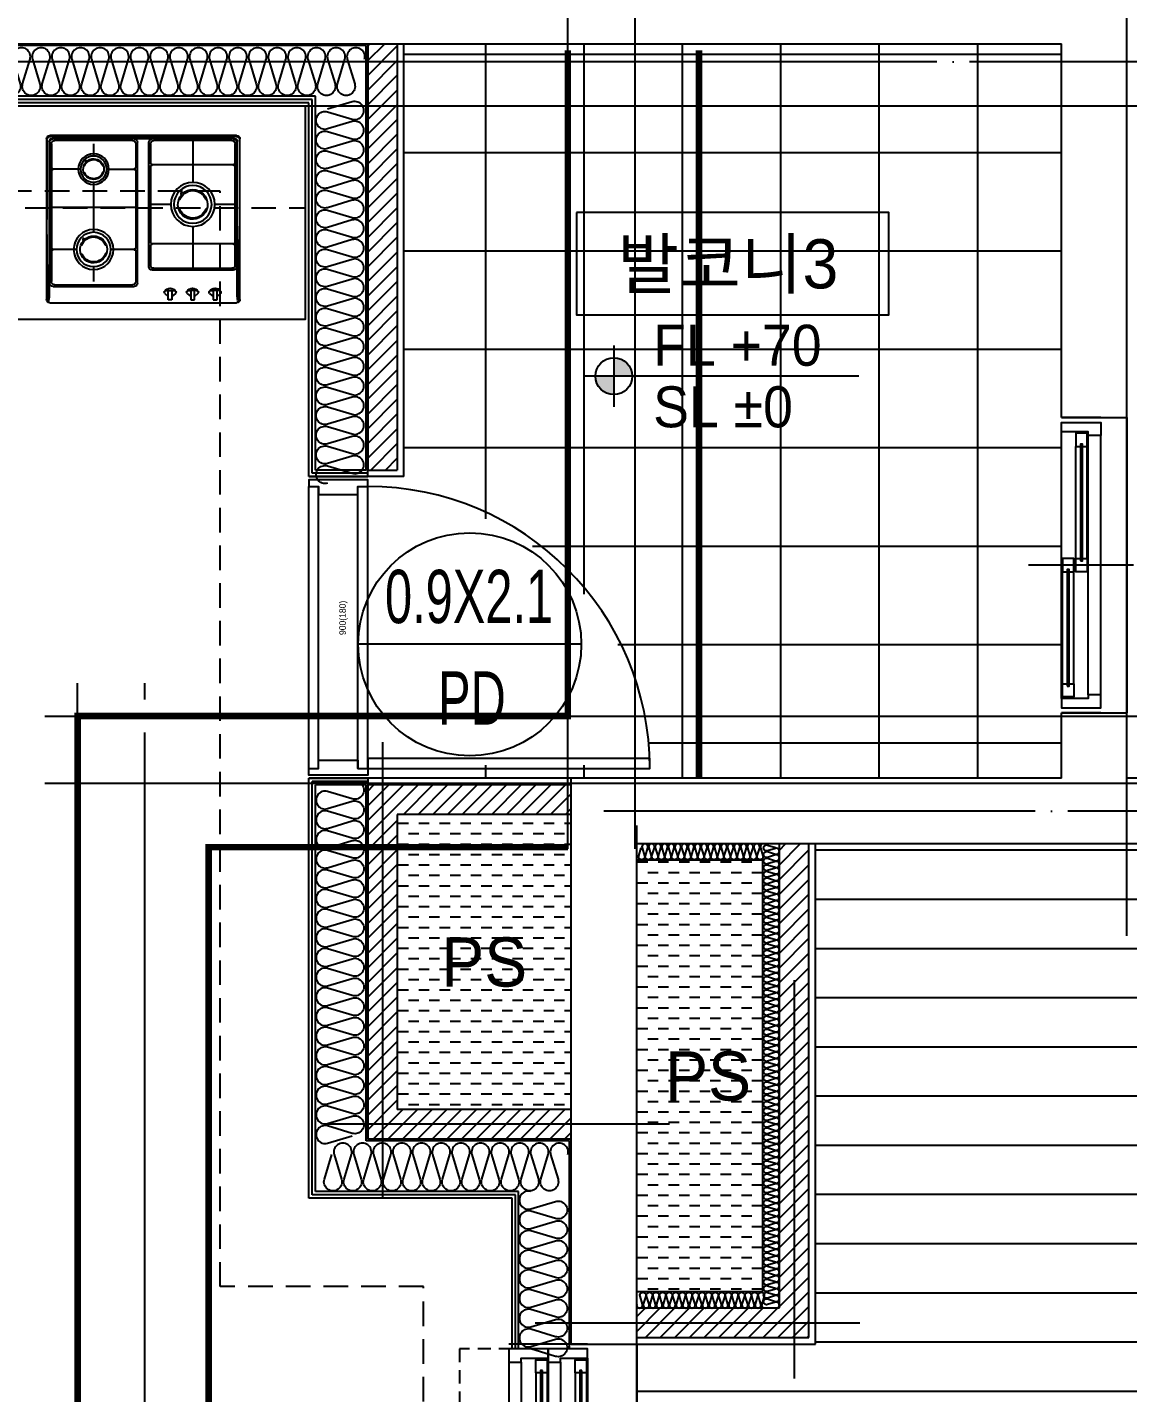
# Model space of a CAD drawing. Header units: millimetres. Extents: x -24416 to 92204, y -190080 to 23760.
# Drawn here: x 78493 to 81848, y -174071 to -169908 of the extents above; entities that cross this region are included whole.
import ezdxf
from ezdxf.enums import TextEntityAlignment as Align

# ---------------------------------------------------------------- set-up
doc = ezdxf.new("R2010")
doc.units = ezdxf.units.MM
doc.header["$LTSCALE"] = 50
for name, pattern in [('AUDIT_D_220706163347-0', [0]), ('CEN', [62, 60, -1, 0, -1]), ('H', [1.3, 0.8, -0.5]), ('HID', [2.3, 1.5, -0.8]), ('HIDDEN', [9.525, 6.35, -3.175])]:
    doc.linetypes.add(name, pattern=pattern)
for name, color, linetype in [('A-SOL252', 252, 'Continuous'), ('A-레벨', 7, 'AUDIT_D_220706163347-0'), ('A-창호부호', 4, 'Continuous'), ('A_HAT', 8, 'Continuous'), ('CEN_CON', 1, 'CEN'), ('CEN_WALL', 12, 'CEN'), ('CONC', 2, 'Continuous'), ('dan1', 7, 'HID'), ('DOOR', 4, 'Continuous'), ('ELE3_CON', 7, 'Continuous'), ('F-FUR-설치', 6, 'Continuous'), ('FIN', 6, 'Continuous'), ('FUR', 4, 'Continuous'), ('HAT', 5, 'Continuous'), ('INS', 8, 'Continuous'), ('INSUL', 8, 'Continuous'), ('ROM', 7, 'AUDIT_D_220706163347-0'), ('WAL', 3, 'Continuous'), ('WAL_DRY', 7, 'Continuous'), ('WIN', 4, 'Continuous'), ('바닥타일', 8, 'Continuous'), ('실명', 3, 'AUDIT_D_220706163347-0'), ('실명박스', 7, 'AUDIT_D_220706163347-0'), ('커튼박스', 6, 'Continuous'), ('확장', 8, 'HIDDEN')]:
    doc.layers.add(name, color=color, linetype=linetype)
for name, color, linetype, plot in [('AA-XXXX-MC', 153, 'AUDIT_D_220706163347-0', False), ('Defpoint', 135, 'Continuous', False), ('MC', 135, 'Continuous', False), ('X - 단위세대$0$0_임시', 134, 'Continuous', False)]:
    doc.layers.add(name, color=color, linetype=linetype, plot=plot)
doc.styles.add('HAUD01', font='Dotum.ttf')
doc.styles.add('HAUD02', font='Dotum.ttf', dxfattribs={"width": 0.8})

# ---------------------------------------------------------------- blocks, each defined once
blk = doc.blocks.new('A$Cf0aabbe5')
at = {"layer": 'Defpoint'}
for p, q in [((220, 900), (100, 900)), ((220, 0), (100, 0))]:
    blk.add_line(p, q, dxfattribs=at)
at = {"layer": 'WIN', "color": 8}
for p, q in [((100, 43), (100, 857)), ((182, 55), (182, 845)), ((220, 55), (220, 845)), ((144, 470), (144, 812)), ((179, 470), (179, 812)), ((103, 88), (103, 430)), ((138, 88), (138, 430))]:
    blk.add_line(p, q, dxfattribs=at)
at = {"layer": 'WIN'}
blk.add_line((320, 450), (0, 450), dxfattribs=at)
for points in [[(182, 845), (182, 857), (100, 857), (100, 885), (220, 885), (220, 845), (182, 845)], [(164.5, 812), (179, 812), (179, 852), (144, 852), (144, 812), (158.5, 812)], [(158.5, 463), (164.5, 463), (164.5, 819), (158.5, 819), (158.5, 463)], [(123.5, 430), (138, 430), (138, 470), (103, 470), (103, 430), (117.5, 430)], [(164.5, 470), (179, 470), (179, 430), (144, 430), (144, 470), (158.5, 470)], [(117.5, 81), (123.5, 81), (123.5, 437), (117.5, 437), (117.5, 81)], [(123.5, 88), (138, 88), (138, 48), (103, 48), (103, 88), (117.5, 88)], [(182, 55), (182, 43), (100, 43), (100, 15), (220, 15), (220, 55), (182, 55)]]:
    blk.add_lwpolyline(points, dxfattribs=at)
blk = doc.blocks.new('A$C7e5e6b13')
at = {"layer": 'DOOR'}
for p, q in [((0, 30), (0, 890)), ((30, 30), (30, 890)), ((150, 30), (150, 890)), ((180, 30), (180, 890))]:
    blk.add_line(p, q, dxfattribs=at)
for points in [[(150, 865), (150, 890), (180, 890), (180, 910), (0, 910), (0, 890), (30, 890), (30, 865)], [(150, 55), (150, 30), (180, 30), (180, 10), (0, 10), (0, 30), (30, 30), (30, 55)]]:
    blk.add_lwpolyline(points, close=True, dxfattribs=at)
blk.add_lwpolyline([(180, 30), (1040, 30), (1040, 60), (180, 60), (180, 30)], dxfattribs=at)
blk.add_arc((180, 30), 860, 0, 90, dxfattribs=at)
at = {"layer": 'X - 단위세대$0$0_임시'}
for p, q in [((0, 920), (180, 920)), ((0, 0), (180, 0))]:
    blk.add_line(p, q, dxfattribs=at)
at = {"layer": 'X - 단위세대$0$0_임시', "style": 'HAUD02'}
blk.add_text('900(180)', height=20, rotation=90, dxfattribs=at).set_placement((105.4, 489.3), align=Align.MIDDLE)
blk = doc.blocks.new('DongSinsul_1')
at = {"layer": 'INSUL'}
blk.add_lwpolyline([(0, 0.25, 1.34403), (0.35, 0.25), (0.2, 0.75, -1.34403), (0.55, 0.75), (0.4, 0.25)], format="xyb", dxfattribs=at)
blk = doc.blocks.new('WIN_이중창_1000')
at = {"layer": 'Defpoint'}
for p, q in [((-15, 240), (-15, 0)), ((985, 240), (985, 0))]:
    blk.add_line(p, q, dxfattribs=at)
at = {"layer": 'WIN'}
blk.add_line((485, -100), (485, 340), dxfattribs=at)
at = {"layer": 'WIN', "color": 8}
for p, q in [((942, 240), (28, 240)), ((897, 237), (505, 237)), ((465, 196), (73, 196)), ((897, 202), (505, 202)), ((930, 158), (40, 158)), ((465, 161), (73, 161)), ((930, 120), (40, 120)), ((897, 117), (505, 117)), ((465, 76), (73, 76)), ((897, 82), (505, 82)), ((930, 38), (40, 38)), ((930, 0), (40, 0)), ((465, 41), (73, 41))]:
    blk.add_line(p, q, dxfattribs=at)
at = {"layer": 'WIN'}
for points in [[(40, 158), (28, 158), (28, 240), (0, 240), (0, 120), (40, 120), (40, 158)], [(505, 216.5), (505, 202), (465, 202), (465, 237), (505, 237), (505, 222.5)], [(904, 222.5), (904, 216.5), (498, 216.5), (498, 222.5), (904, 222.5)], [(897, 216.5), (897, 202), (937, 202), (937, 237), (897, 237), (897, 222.5)], [(930, 158), (942, 158), (942, 240), (970, 240), (970, 120), (930, 120), (930, 158)], [(73, 175.5), (73, 161), (33, 161), (33, 196), (73, 196), (73, 181.5)], [(472, 181.5), (472, 175.5), (66, 175.5), (66, 181.5), (472, 181.5)], [(465, 175.5), (465, 161), (505, 161), (505, 196), (465, 196), (465, 181.5)], [(40, 38), (28, 38), (28, 120), (0, 120), (0, 0), (40, 0), (40, 38)], [(505, 96.5), (505, 82), (465, 82), (465, 117), (505, 117), (505, 102.5)], [(904, 102.5), (904, 96.5), (498, 96.5), (498, 102.5), (904, 102.5)], [(897, 96.5), (897, 82), (937, 82), (937, 117), (897, 117), (897, 102.5)], [(930, 38), (942, 38), (942, 120), (970, 120), (970, 0), (930, 0), (930, 38)], [(73, 55.5), (73, 41), (33, 41), (33, 76), (73, 76), (73, 61.5)], [(472, 61.5), (472, 55.5), (66, 55.5), (66, 61.5), (472, 61.5)], [(465, 55.5), (465, 41), (505, 41), (505, 76), (465, 76), (465, 61.5)]]:
    blk.add_lwpolyline(points, dxfattribs=at)
blk = doc.blocks.new('쿡탑')
at = {"layer": 'FUR'}
for p, q in [((460711, 189095.4), (460711, 189585.4)), ((460712, 189582.4), (460712, 189318.9)), ((460719, 189103.9), (460719, 189577.4)), ((460721, 189595.4), (461291, 189595.4)), ((460721, 189195.4), (460721, 189575.4)), ((460722, 189592.4), (461290, 189592.4)), ((460726, 189267.1), (460726, 189570.4)), ((460729, 189587.4), (461283, 189587.4)), ((460731, 189585.4), (461281, 189585.4)), ((460736, 189580.4), (460973.5, 189580.4)), ((460854.8, 189580.4), (460854.8, 189452.6)), ((460983.5, 189570.4), (460983.5, 189508.6)), ((460988.5, 189195.4), (460988.5, 189575.4)), ((461023.5, 189145.4), (461023.5, 189575.4)), ((461028.5, 189570.4), (461028.5, 189495.4)), ((461038.5, 189580.4), (461276, 189580.4)), ((461157.3, 189570.4), (461157.3, 189532.9)), ((461286, 189570.4), (461286, 189150.4)), ((461291, 189575.4), (461291, 189145.4)), ((461293, 189577.4), (461293, 189103.9)), ((461300, 189582.4), (461300, 189338.9)), ((461301, 189585.4), (461301, 189095.4)), ((460728, 189508.6), (460726, 189508.6)), ((460728, 189503.6), (460726, 189503.6)), ((460730.3, 189506.1), (460979.2, 189506.1)), ((460981.6, 189508.6), (460983.5, 189508.6)), ((460981.6, 189503.6), (460983.5, 189503.6)), ((460983.5, 189503.6), (460983.5, 189267.1)), ((461030.5, 189495.4), (461028.5, 189495.4)), ((461028.5, 189490.4), (461028.5, 189250.4)), ((461030.5, 189490.4), (461028.5, 189490.4)), ((461117.2, 189492.9), (461032.9, 189492.9)), ((461197.3, 189492.9), (461281.7, 189492.9)), ((461284.1, 189495.4), (461286, 189495.4)), ((461284.1, 189490.4), (461286, 189490.4)), ((461157.3, 189452.8), (461157.3, 189300.1)), ((460726, 189385.4), (460787.6, 189385.4)), ((460922, 189385.4), (460983.5, 189385.4)), ((461286, 189376.5), (461028.5, 189376.5)), ((460714, 189156.9), (460712, 189318.9)), ((460854.8, 189318.1), (460854.8, 189190.4)), ((461298, 189156.9), (461300, 189338.9)), ((460728, 189267.1), (460726, 189267.1)), ((460981.6, 189267.1), (460983.5, 189267.1)), ((460726, 189200.4), (460726, 189262.1)), ((460728, 189262.1), (460726, 189262.1)), ((460730.3, 189264.6), (460979.2, 189264.6)), ((460981.6, 189262.1), (460983.5, 189262.1)), ((460983.5, 189262.1), (460983.5, 189200.4)), ((461030.5, 189250.4), (461028.5, 189250.4)), ((461028.5, 189245.4), (461028.5, 189150.4)), ((461030.5, 189245.4), (461028.5, 189245.4)), ((461032.8, 189247.9), (461105, 189247.9)), ((461209.6, 189247.9), (461281.7, 189247.9)), ((461284.1, 189250.4), (461286, 189250.4)), ((461284.1, 189245.4), (461286, 189245.4)), ((460978.5, 189185.4), (460731, 189185.4)), ((460973.5, 189190.4), (460736, 189190.4)), ((461157.3, 189195.6), (461157.3, 189150.4)), ((460714, 189156.9), (460714, 189095.4)), ((461276, 189140.4), (461038.5, 189140.4)), ((461298, 189156.9), (461298, 189095.4)), ((460770.5, 189113.9), (460780.7, 189104.7)), ((460770.5, 189113.9), (460780.7, 189104.7)), ((460780.9, 189123.2), (460792.2, 189123.2)), ((460780.9, 189094.2), (460780.9, 189123.2)), ((460780.9, 189123.2), (460792.2, 189123.2)), ((460780.9, 189094.2), (460780.9, 189123.2)), ((460792.2, 189123.2), (460792.2, 189094.2)), ((460792.2, 189123.2), (460792.2, 189094.2)), ((460803.4, 189113.7), (460792.2, 189104.5)), ((460803.4, 189113.7), (460792.2, 189104.5)), ((460839.4, 189113.9), (460849.6, 189104.7)), ((460839.4, 189113.9), (460849.6, 189104.7)), ((460839.4, 189113.9), (460849.6, 189104.7)), ((460839.4, 189113.9), (460849.6, 189104.7)), ((460839.4, 189113.9), (460849.6, 189104.7)), ((460839.4, 189113.9), (460849.6, 189104.7)), ((460839.4, 189113.9), (460849.6, 189104.7)), ((460839.4, 189113.9), (460849.6, 189104.7)), ((460849.9, 189123.1), (460861.2, 189123.1)), ((460849.9, 189094.2), (460849.9, 189123.1)), ((460849.9, 189123.1), (460861.2, 189123.1)), ((460849.9, 189094.2), (460849.9, 189123.1)), ((460849.9, 189123.1), (460861.2, 189123.1)), ((460849.9, 189094.2), (460849.9, 189123.1)), ((460849.9, 189123.1), (460861.2, 189123.1)), ((460849.9, 189094.2), (460849.9, 189123.1)), ((460849.9, 189123.1), (460861.2, 189123.1)), ((460849.9, 189094.2), (460849.9, 189123.1)), ((460849.9, 189123.1), (460861.2, 189123.1)), ((460849.9, 189094.2), (460849.9, 189123.1)), ((460849.9, 189123.1), (460861.2, 189123.1)), ((460849.9, 189094.2), (460849.9, 189123.1)), ((460849.9, 189123.1), (460861.2, 189123.1)), ((460849.9, 189094.2), (460849.9, 189123.1)), ((460872.3, 189113.7), (460861.1, 189104.5)), ((460872.3, 189113.7), (460861.1, 189104.5)), ((460872.3, 189113.7), (460861.1, 189104.5)), ((460872.3, 189113.7), (460861.1, 189104.5)), ((460872.3, 189113.7), (460861.1, 189104.5)), ((460872.3, 189113.7), (460861.1, 189104.5)), ((460872.3, 189113.7), (460861.1, 189104.5)), ((460872.3, 189113.7), (460861.1, 189104.5)), ((460861.2, 189123.1), (460861.2, 189094.2)), ((460861.2, 189123.1), (460861.2, 189094.2)), ((460861.2, 189123.1), (460861.2, 189094.2)), ((460861.2, 189123.1), (460861.2, 189094.2)), ((460861.2, 189123.1), (460861.2, 189094.2)), ((460861.2, 189123.1), (460861.2, 189094.2)), ((460861.2, 189123.1), (460861.2, 189094.2)), ((460861.2, 189123.1), (460861.2, 189094.2)), ((460907.3, 189113.7), (460918.4, 189104.5)), ((460907.3, 189113.7), (460918.4, 189104.5)), ((460907.3, 189113.7), (460918.4, 189104.5)), ((460907.3, 189113.7), (460918.4, 189104.5)), ((460907.3, 189113.7), (460918.4, 189104.5)), ((460907.3, 189113.7), (460918.4, 189104.5)), ((460907.3, 189113.7), (460918.4, 189104.5)), ((460907.3, 189113.7), (460918.4, 189104.5)), ((460929.7, 189123.1), (460918.4, 189123.1)), ((460918.4, 189123.1), (460918.4, 189094.2)), ((460929.7, 189123.1), (460918.4, 189123.1)), ((460918.4, 189123.1), (460918.4, 189094.2)), ((460929.7, 189123.1), (460918.4, 189123.1)), ((460918.4, 189123.1), (460918.4, 189094.2)), ((460929.7, 189123.1), (460918.4, 189123.1)), ((460918.4, 189123.1), (460918.4, 189094.2)), ((460929.7, 189123.1), (460918.4, 189123.1)), ((460918.4, 189123.1), (460918.4, 189094.2)), ((460929.7, 189123.1), (460918.4, 189123.1)), ((460918.4, 189123.1), (460918.4, 189094.2)), ((460929.7, 189123.1), (460918.4, 189123.1)), ((460918.4, 189123.1), (460918.4, 189094.2)), ((460929.7, 189123.1), (460918.4, 189123.1)), ((460918.4, 189123.1), (460918.4, 189094.2)), ((460929.7, 189094.2), (460929.7, 189123.1)), ((460929.7, 189094.2), (460929.7, 189123.1)), ((460929.7, 189094.2), (460929.7, 189123.1)), ((460929.7, 189094.2), (460929.7, 189123.1)), ((460929.7, 189094.2), (460929.7, 189123.1)), ((460929.7, 189094.2), (460929.7, 189123.1)), ((460929.7, 189094.2), (460929.7, 189123.1)), ((460929.7, 189094.2), (460929.7, 189123.1)), ((460940.2, 189113.9), (460930, 189104.7)), ((460940.2, 189113.9), (460930, 189104.7)), ((460940.2, 189113.9), (460930, 189104.7)), ((460940.2, 189113.9), (460930, 189104.7)), ((460940.2, 189113.9), (460930, 189104.7)), ((460940.2, 189113.9), (460930, 189104.7)), ((460940.2, 189113.9), (460930, 189104.7)), ((460940.2, 189113.9), (460930, 189104.7)), ((461281, 189135.4), (461033.5, 189135.4)), ((461291, 189085.4), (460721, 189085.4)), ((460792.2, 189094.2), (460780.9, 189094.2)), ((460792.2, 189094.2), (460780.9, 189094.2)), ((460861.2, 189094.2), (460849.9, 189094.2)), ((460861.2, 189094.2), (460849.9, 189094.2)), ((460861.2, 189094.2), (460849.9, 189094.2)), ((460861.2, 189094.2), (460849.9, 189094.2)), ((460861.2, 189094.2), (460849.9, 189094.2)), ((460861.2, 189094.2), (460849.9, 189094.2)), ((460861.2, 189094.2), (460849.9, 189094.2)), ((460861.2, 189094.2), (460849.9, 189094.2)), ((460918.4, 189094.2), (460929.7, 189094.2)), ((460918.4, 189094.2), (460929.7, 189094.2)), ((460918.4, 189094.2), (460929.7, 189094.2)), ((460918.4, 189094.2), (460929.7, 189094.2)), ((460918.4, 189094.2), (460929.7, 189094.2)), ((460918.4, 189094.2), (460929.7, 189094.2)), ((460918.4, 189094.2), (460929.7, 189094.2)), ((460918.4, 189094.2), (460929.7, 189094.2))]:
    blk.add_line(p, q, dxfattribs=at)
for centre, radius in [((461157.3, 189492.9), 46.7), ((461157.3, 189492.9), 40), ((460854.8, 189385.4), 67.2), ((460854.8, 189385.4), 57.7), ((461157.3, 189247.9), 60.9), ((461157.3, 189247.9), 52.3)]:
    blk.add_circle(centre, radius, dxfattribs=at)
for centre, radius, start, end in [((460721, 189585.4), 10, 90, 180), ((460722, 189582.4), 10, 90, 180), ((460729, 189577.4), 10, 90, 180), ((460731, 189575.4), 10, 90, 180), ((460736, 189570.4), 10, 90, 180), ((460973.5, 189570.4), 10, 0, 90), ((460978.5, 189575.4), 10, 0, 90), ((461033.5, 189575.4), 10, 90, 180), ((461038.5, 189570.4), 10, 90, 180), ((461276, 189570.4), 10, 0, 90), ((461281, 189575.4), 10, 0, 90), ((461283, 189577.4), 10, 0, 90), ((461290, 189582.4), 10, 0, 90), ((461291, 189585.4), 10, 0, 90), ((461157.3, 189492.9), 31.4, 46.3378, 40.7194), ((461157.3, 189492.9), 29.2, 21.5687, 157.2181), ((460727.8, 189506.1), 2.51, 274.2415, 85.7585), ((460981.7, 189506.1), 2.51, 94.2415, 265.7585), ((461030.3, 189492.9), 2.51, 274.2415, 85.7585), ((461156.1, 189435.2), 55.6, 120.4999, 120.9395), ((461157.9, 189550.4), 55.6, 237.2301, 237.6615), ((461128.7, 189481.7), 1.53, 21.2578, 120.4999), ((461129, 189504.7), 1.53, 237.6615, 337.2181), ((461157.3, 189492.9), 29.2, 201.2578, 336.4054), ((461185.4, 189480.6), 1.53, 57.1633, 156.4054), ((461185.8, 189504.1), 1.53, 201.5687, 301.1252), ((461156.1, 189435.2), 55.6, 56.7238, 57.1633), ((461157.9, 189550.4), 55.6, 301.1252, 301.5566), ((461284.2, 189492.9), 2.51, 94.2415, 265.7585), ((460854.8, 189385.4), 45.2, 46.3378, 40.7194), ((460855.7, 189468.2), 80, 237.2301, 237.6615), ((460814, 189402.5), 2.21, 237.6615, 337.2181), ((460854.8, 189385.4), 42, 21.5687, 157.2181), ((460895.9, 189401.6), 2.21, 201.5687, 301.1252), ((460855.7, 189468.2), 80, 301.1252, 301.5566), ((460853.1, 189302.3), 80, 120.4999, 120.9395), ((460813.6, 189369.3), 2.21, 21.2578, 120.4999), ((460854.8, 189385.4), 42, 201.2578, 336.4054), ((460895.3, 189367.7), 2.21, 57.1633, 156.4054), ((460853.1, 189302.3), 80, 56.7238, 57.1633), ((460727.8, 189264.6), 2.51, 274.2415, 85.7585), ((460981.7, 189264.6), 2.51, 94.2415, 265.7585), ((461157.3, 189247.9), 41, 46.3378, 40.7194), ((461157.3, 189247.9), 38.1, 21.5687, 157.2181), ((461030.3, 189247.9), 2.51, 274.2415, 85.7585), ((461155.7, 189172.5), 72.6, 120.4999, 120.9395), ((461158.1, 189323), 72.6, 237.2301, 237.6615), ((461119.9, 189233.3), 2, 21.2578, 120.4999), ((461120.3, 189263.4), 2, 237.6615, 337.2181), ((461157.3, 189247.9), 38.1, 201.2578, 336.4054), ((461194, 189231.8), 2, 57.1633, 156.4054), ((461194.5, 189262.6), 2, 201.5687, 301.1252), ((461155.7, 189172.5), 72.6, 56.7238, 57.1633), ((461158.1, 189323), 72.6, 301.1252, 301.5566), ((461284.2, 189247.9), 2.51, 94.2415, 265.7585), ((460731, 189195.4), 10, 180, 270), ((460736, 189200.4), 10, 180, 270), ((460973.5, 189200.4), 10, 270, 0), ((460978.5, 189195.4), 10, 270, 0), ((461033.5, 189145.4), 10, 180, 270), ((461038.5, 189150.4), 10, 180, 270), ((461276, 189150.4), 10, 270, 0), ((461281, 189145.4), 10, 270, 0), ((460658.6, 189105.8), 60.4, 341.5721, 1.816), ((460773.8, 189117.6), 5, 148.5357, 228.0471), ((460773.8, 189117.6), 5, 148.5357, 228.0471), ((460776.4, 189115.1), 8.47, 57.3013, 148.1768), ((460776.4, 189115.1), 8.47, 57.3013, 148.1768), ((460787, 189109.6), 20.4, 31.2565, 148.5357), ((460787, 189109.6), 20.4, 31.2565, 148.5357), ((460796.9, 189113.5), 9.86, 34.7229, 117.6077), ((460796.9, 189113.5), 9.86, 34.7229, 117.6077), ((460800.2, 189117.6), 5, 309.4595, 31.2565), ((460800.2, 189117.6), 5, 309.4595, 31.2565), ((460842.8, 189117.6), 5, 148.5357, 228.0471), ((460842.8, 189117.6), 5, 148.5357, 228.0471), ((460842.8, 189117.6), 5, 148.5357, 228.0471), ((460842.8, 189117.6), 5, 148.5357, 228.0471), ((460842.8, 189117.6), 5, 148.5357, 228.0471), ((460842.8, 189117.6), 5, 148.5357, 228.0471), ((460842.8, 189117.6), 5, 148.5357, 228.0471), ((460842.8, 189117.6), 5, 148.5357, 228.0471), ((460845.3, 189115), 8.47, 57.3013, 148.1768), ((460845.3, 189115), 8.47, 57.3013, 148.1768), ((460845.3, 189115), 8.47, 57.3013, 148.1768), ((460845.3, 189115), 8.47, 57.3013, 148.1768), ((460845.3, 189115), 8.47, 57.3013, 148.1768), ((460845.3, 189115), 8.47, 57.3013, 148.1768), ((460845.3, 189115), 8.47, 57.3013, 148.1768), ((460845.3, 189115), 8.47, 57.3013, 148.1768), ((460855.9, 189109.5), 20.4, 31.2565, 148.5357), ((460855.9, 189109.5), 20.4, 31.2565, 148.5357), ((460855.9, 189109.5), 20.4, 31.2565, 148.5357), ((460855.9, 189109.5), 20.4, 31.2565, 148.5357), ((460855.9, 189109.5), 20.4, 31.2565, 148.5357), ((460855.9, 189109.5), 20.4, 31.2565, 148.5357), ((460855.9, 189109.5), 20.4, 31.2565, 148.5357), ((460855.9, 189109.5), 20.4, 31.2565, 148.5357), ((460865.8, 189113.4), 9.86, 34.7229, 117.6077), ((460865.8, 189113.4), 9.86, 34.7229, 117.6077), ((460865.8, 189113.4), 9.86, 34.7229, 117.6077), ((460865.8, 189113.4), 9.86, 34.7229, 117.6077), ((460865.8, 189113.4), 9.86, 34.7229, 117.6077), ((460865.8, 189113.4), 9.86, 34.7229, 117.6077), ((460865.8, 189113.4), 9.86, 34.7229, 117.6077), ((460865.8, 189113.4), 9.86, 34.7229, 117.6077), ((460869.1, 189117.5), 5, 309.4595, 31.2565), ((460869.1, 189117.5), 5, 309.4595, 31.2565), ((460869.1, 189117.5), 5, 309.4595, 31.2565), ((460869.1, 189117.5), 5, 309.4595, 31.2565), ((460869.1, 189117.5), 5, 309.4595, 31.2565), ((460869.1, 189117.5), 5, 309.4595, 31.2565), ((460869.1, 189117.5), 5, 309.4595, 31.2565), ((460869.1, 189117.5), 5, 309.4595, 31.2565), ((460910.5, 189117.5), 5, 148.7435, 230.5405), ((460910.5, 189117.5), 5, 148.7435, 230.5405), ((460910.5, 189117.5), 5, 148.7435, 230.5405), ((460910.5, 189117.5), 5, 148.7435, 230.5405), ((460910.5, 189117.5), 5, 148.7435, 230.5405), ((460910.5, 189117.5), 5, 148.7435, 230.5405), ((460910.5, 189117.5), 5, 148.7435, 230.5405), ((460910.5, 189117.5), 5, 148.7435, 230.5405), ((460913.8, 189113.4), 9.86, 62.3923, 145.2771), ((460913.8, 189113.4), 9.86, 62.3923, 145.2771), ((460913.8, 189113.4), 9.86, 62.3923, 145.2771), ((460913.8, 189113.4), 9.86, 62.3923, 145.2771), ((460913.8, 189113.4), 9.86, 62.3923, 145.2771), ((460913.8, 189113.4), 9.86, 62.3923, 145.2771), ((460913.8, 189113.4), 9.86, 62.3923, 145.2771), ((460913.8, 189113.4), 9.86, 62.3923, 145.2771), ((460923.6, 189109.5), 20.4, 31.4643, 148.7435), ((460923.6, 189109.5), 20.4, 31.4643, 148.7435), ((460923.6, 189109.5), 20.4, 31.4643, 148.7435), ((460923.6, 189109.5), 20.4, 31.4643, 148.7435), ((460923.6, 189109.5), 20.4, 31.4643, 148.7435), ((460923.6, 189109.5), 20.4, 31.4643, 148.7435), ((460923.6, 189109.5), 20.4, 31.4643, 148.7435), ((460923.6, 189109.5), 20.4, 31.4643, 148.7435), ((460934.2, 189115), 8.47, 31.8232, 122.6987), ((460934.2, 189115), 8.47, 31.8232, 122.6987), ((460934.2, 189115), 8.47, 31.8232, 122.6987), ((460934.2, 189115), 8.47, 31.8232, 122.6987), ((460934.2, 189115), 8.47, 31.8232, 122.6987), ((460934.2, 189115), 8.47, 31.8232, 122.6987), ((460934.2, 189115), 8.47, 31.8232, 122.6987), ((460934.2, 189115), 8.47, 31.8232, 122.6987), ((460936.8, 189117.6), 5, 311.9529, 31.4643), ((460936.8, 189117.6), 5, 311.9529, 31.4643), ((460936.8, 189117.6), 5, 311.9529, 31.4643), ((460936.8, 189117.6), 5, 311.9529, 31.4643), ((460936.8, 189117.6), 5, 311.9529, 31.4643), ((460936.8, 189117.6), 5, 311.9529, 31.4643), ((460936.8, 189117.6), 5, 311.9529, 31.4643), ((460936.8, 189117.6), 5, 311.9529, 31.4643), ((461353.4, 189105.8), 60.4, 178.184, 198.4279), ((460721, 189095.4), 10, 180, 270), ((460708.5, 189096.9), 5.72, 302.473, 344.4523), ((461291, 189095.4), 10, 270, 0), ((461303.5, 189096.9), 5.72, 195.5477, 237.527)]:
    blk.add_arc(centre, radius, start, end, dxfattribs=at)
at = {"layer": 'FUR', "extrusion": (0, 0, -1)}
for centre, major_axis in [((461180.8, 189516), (0, -2.7)), ((460888.6, 189418.7), (0, -3.88)), ((461187.9, 189278.1), (0, -3.52))]:
    blk.add_ellipse(centre, major_axis=major_axis, ratio=0.678938, start_param=1.412183, end_param=6.112097, dxfattribs=at)
blk = doc.blocks.new('U-131B(확장)', base_point=(284085.3, -109269.8))
at = {"layer": 'A-SOL252'}
h = blk.add_hatch(dxfattribs=at)
h.set_pattern_fill('DASH', color=256, scale=10, style=0)
h.set_pattern_definition([(2e-15, (301967.958, -112168.698), (31.75, 31.75), [31.75, -31.75])])
h.paths.add_polyline_path([(309705.3, -100619.8), (309175.3, -100619.8), (309175.3, -101519.8), (309705.3, -101519.8)])
h = blk.add_hatch(dxfattribs=at)
h.set_pattern_fill('DASH', color=256, scale=10, style=0)
h.set_pattern_definition([(2e-15, (302697.958, -112413.698), (31.75, 31.75), [31.75, -31.75])])
h.paths.add_polyline_path([(310290.3, -102074.8), (310290.3, -100759.8), (309905.3, -100759.8), (309905.3, -102074.8)])
at = {"layer": 'A_HAT'}
h = blk.add_hatch(dxfattribs=at)
h.set_pattern_fill('ANSI31', color=256, scale=10, style=0)
h.set_pattern_definition([(45, (-425, 0), (-22.4506403, 22.4506403), [])])
h.paths.add_polyline_path([(309175.3, -98269.8), (309085.3, -98269.8), (309085.3, -99569.8), (309175.3, -99569.8)])
h = blk.add_hatch(dxfattribs=at)
h.set_pattern_fill('ANSI31', color=256, scale=10, style=0)
h.set_pattern_definition([(45, (-1655, 90), (-22.4506403, 22.4506403), [])])
h.paths.add_polyline_path([(309175.3, -100619.8), (309705.3, -100619.8), (309705.3, -100529.8), (309085.3, -100529.8), (309085.3, -101524.6), (309085.3, -101609.8), (309705.3, -101609.8), (309705.3, -101519.8), (309175.3, -101519.8)])
h = blk.add_hatch(dxfattribs=at)
h.set_pattern_fill('ANSI31', color=256, scale=10, style=0)
h.set_pattern_definition([(45, (-400, 0), (-22.4506403, 22.4506403), [])])
h.paths.add_polyline_path([(310430.3, -100709.8), (310340.3, -100709.8), (310340.3, -102124.8), (309905.3, -102124.8), (309905.3, -102214.8), (310430.3, -102214.8)])
at = {"layer": 'HAT', "ltscale": 100}
h = blk.add_hatch(dxfattribs=at)
h.set_pattern_fill('_USER', color=8, scale=150, pattern_type=0)
h.set_pattern_definition([(2e-15, (407994.67, -118716.49), (0, 150), [])])
h.paths.add_polyline_path([(313720.3, -100709.8), (310450.3, -100709.8), (310450.3, -102234.8), (310305.3, -102234.8), (309905.3, -102234.8), (309905.3, -103779.8), (309905.3, -109069.8), (313720.3, -109069.8)])
at = {"layer": '바닥타일'}
h = blk.add_hatch(dxfattribs=at)
h.set_pattern_fill('_USER', color=256, scale=300, double=1, pattern_type=0)
h.set_pattern_definition([(2e-15, (302490.35, -109089.78), (0, 300), []), (90, (302490.35, -109089.78), (-300, 2e-14), [])])
edge = h.paths.add_edge_path()
edge.add_arc((309085.3, -100499.8), 860, 1.9991, 82.6513)
edge.add_line((309195.3, -99646.8), (309195.3, -98269.8))
edge.add_line((309195.3, -98269.8), (311200.3, -98269.8))
edge.add_line((311200.3, -98269.8), (311200.3, -100509.8))
edge.add_line((311200.3, -100509.8), (309195.3, -100509.8))
edge.add_line((309195.3, -100509.8), (309195.3, -100469.8))
edge.add_line((309195.3, -100469.8), (309944.8, -100469.8))
at = {"layer": 'CEN_CON'}
for p, q in [((311400.3, -100989.8), (311400.3, -97239.8)), ((313920.3, -98324.8), (305345.3, -98324.8)), ((314220.3, -100609.8), (309805.3, -100609.8)), ((309905.3, -109569.8), (309905.3, -100653.2))]:
    blk.add_line(p, q, dxfattribs=at)
at = {"layer": 'CEN_WALL'}
for p, q in [((309900.3, -100724.8), (309900.3, -97239.8)), ((308405.3, -109569.8), (308405.3, -100219.8)), ((309130.3, -100399.8), (309130.3, -101789.8)), ((308100.3, -100524.8), (310195.3, -100524.8)), ((310385.3, -101124.8), (310385.3, -102339.8)), ((310005.3, -101564.8), (308955.3, -101564.8)), ((309595.3, -102169.8), (310585.3, -102169.8))]:
    blk.add_line(p, q, dxfattribs=at)
at = {"layer": 'CONC'}
for p, q in [((311400.3, -99409.8), (311400.3, -97294.8)), ((305695.3, -98269.8), (310285.3, -98269.8)), ((310285.3, -98269.8), (311200.3, -98269.8)), ((311200.3, -99409.8), (311200.3, -98269.8)), ((311200.3, -99409.8), (311400.3, -99409.8)), ((311200.3, -99409.8), (311400.3, -99409.8)), ((311200.3, -100309.8), (311400.3, -100309.8)), ((311200.3, -100509.8), (311200.3, -100309.8)), ((311200.3, -100309.8), (311400.3, -100309.8)), ((311400.3, -100709.8), (311400.3, -100309.8)), ((309705.3, -102234.8), (309705.3, -100509.8)), ((311200.3, -100509.8), (309705.3, -100509.8)), ((309905.3, -102234.8), (309905.3, -100709.8)), ((311400.3, -100709.8), (309905.3, -100709.8)), ((309905.3, -102234.8), (309905.3, -100709.8)), ((309705.3, -102234.8), (309905.3, -102234.8))]:
    blk.add_line(p, q, dxfattribs=at)
at = {"layer": 'dan1'}
blk.add_lwpolyline([(288335.3, -107129.8), (288645.3, -107129.8), (288645.3, -108619.8), (295505.3, -108619.8), (295505.3, -104984.8), (299595.3, -104984.8), (299595.3, -108619.8), (309255.3, -108619.8), (309255.3, -102059.8), (308635.3, -102059.8), (308635.3, -98719.8), (306145.3, -98719.8), (306145.3, -102694.8), (305835.3, -102694.8)], dxfattribs=at)
at = {"layer": 'ELE3_CON'}
for p, q in [((311400.3, -99409.8), (311400.3, -100309.8)), ((313920.3, -100509.8), (311400.3, -100509.8)), ((313720.3, -100709.8), (311400.3, -100709.8)), ((309905.3, -102234.8), (309905.3, -103234.8))]:
    blk.add_line(p, q, dxfattribs=at)
at = {"layer": 'FIN'}
for p, q in [((309195.3, -99589.8), (309195.3, -98269.8)), ((309085.3, -99589.8), (309085.3, -99569.8)), ((309195.3, -99589.8), (309085.3, -99589.8)), ((309705.3, -100509.8), (309085.3, -100509.8)), ((309085.3, -100509.8), (309085.3, -100529.8)), ((310450.3, -102234.8), (310450.3, -100709.8)), ((309905.3, -102234.8), (310450.3, -102234.8))]:
    blk.add_line(p, q, dxfattribs=at)
at = {"layer": 'FUR', "linetype": 'HID'}
blk.add_line((305855.3, -98769.8), (308895.3, -98769.8), dxfattribs=at)
at = {"layer": 'FUR'}
blk.add_lwpolyline([(305855.3, -99109.8), (308895.3, -99109.8), (308895.3, -98459.8), (305855.3, -98459.8)], close=True, dxfattribs=at)
at = {"layer": 'INS'}
for p, q in [((309080.3, -98274.8), (305705.3, -98274.8)), ((309080.3, -99569.8), (309080.3, -98274.8)), ((308925.3, -98429.8), (305815.3, -98429.8)), ((308925.3, -99569.8), (308925.3, -98429.8)), ((309080.3, -99569.8), (308925.3, -99569.8)), ((308925.3, -101769.8), (308925.3, -100529.8)), ((309080.3, -100529.8), (308925.3, -100529.8)), ((309080.3, -101614.8), (309080.3, -100529.8)), ((310290.3, -100759.8), (309905.3, -100759.8)), ((310290.3, -102074.8), (310290.3, -100759.8)), ((309700.3, -101614.8), (309080.3, -101614.8)), ((309700.3, -102249.8), (309700.3, -101614.8)), ((309545.3, -101769.8), (308925.3, -101769.8)), ((309545.3, -102249.8), (309545.3, -101769.8)), ((309905.3, -102074.8), (310290.3, -102074.8))]:
    blk.add_line(p, q, dxfattribs=at)
at = {"layer": 'INSUL'}
for points in [[(310290.3, -100709.6, 0.463061), (310282.7, -100721.3), (310290.2, -100746.2, -1.34), (310272.7, -100746.2), (310280.2, -100721.3), (310280.2, -100721.3, 1.34), (310262.7, -100721.3), (310270.1, -100746.2, -1.34), (310252.6, -100746.2), (310260.1, -100721.3), (310260.1, -100721.3, 1.34), (310242.6, -100721.3), (310250.1, -100746.2, -1.34), (310232.6, -100746.2), (310240.1, -100721.3), (310240.1, -100721.3, 1.34), (310222.6, -100721.3), (310230, -100746.2, -1.34), (310212.5, -100746.2), (310220, -100721.3), (310220, -100721.3, 1.34), (310202.5, -100721.3), (310210, -100746.2, -1.34), (310192.5, -100746.2), (310199.9, -100721.3), (310199.9, -100721.3, 1.34), (310182.4, -100721.3), (310189.9, -100746.2, -1.34), (310172.4, -100746.2), (310179.9, -100721.3), (310179.9, -100721.3, 1.34), (310162.4, -100721.3), (310169.9, -100746.2, -1.34), (310152.4, -100746.2), (310159.8, -100721.3), (310159.8, -100721.3, 1.34), (310142.3, -100721.3), (310149.8, -100746.2, -1.34), (310132.3, -100746.2), (310139.8, -100721.3), (310139.8, -100721.3, 1.34), (310122.3, -100721.3), (310129.7, -100746.2, -1.34), (310112.2, -100746.2), (310119.7, -100721.3), (310119.7, -100721.3, 1.34), (310102.2, -100721.3), (310109.7, -100746.2, -1.34), (310092.2, -100746.2), (310099.7, -100721.3), (310099.7, -100721.3, 1.34), (310082.2, -100721.3), (310089.6, -100746.2, -1.34), (310072.1, -100746.2), (310079.6, -100721.3), (310079.6, -100721.3, 1.34), (310062.1, -100721.3), (310069.6, -100746.2, -1.34), (310052.1, -100746.2), (310059.5, -100721.3), (310059.5, -100721.3, 1.34), (310042, -100721.3), (310049.5, -100746.2, -1.34), (310032, -100746.2), (310039.5, -100721.3), (310039.5, -100721.3, 1.34), (310022, -100721.3), (310029.5, -100746.2, -1.34), (310012, -100746.2), (310019.4, -100721.3), (310019.4, -100721.3, 1.34), (310001.9, -100721.3), (310009.4, -100746.2, -1.34), (309991.9, -100746.2), (309999.4, -100721.3), (309999.4, -100721.3, 1.34), (309981.9, -100721.3), (309989.3, -100746.2, -1.34), (309971.8, -100746.2), (309979.3, -100721.3), (309979.3, -100721.3, 1.34), (309961.8, -100721.3), (309969.3, -100746.2, -1.34), (309951.8, -100746.2), (309959.3, -100721.3), (309959.3, -100721.3, 1.34), (309941.8, -100721.3), (309949.2, -100746.2, -1.34), (309931.7, -100746.2), (309939.2, -100721.3), (309939.2, -100721.3, 1.34), (309921.7, -100721.3), (309929.2, -100746.2, -1.34), (309911.7, -100746.2), (309919.1, -100721.3)], [(310328.8, -102124.8, 1.34), (310328.8, -102107.3), (310303.9, -102114.7, -1.34), (310303.9, -102097.2), (310328.8, -102104.7), (310328.8, -102104.7, 1.34), (310328.8, -102087.2), (310303.9, -102094.7, -1.34), (310303.9, -102077.2), (310328.8, -102084.7), (310328.8, -102084.7, 1.34), (310328.8, -102067.2), (310303.9, -102074.6, -1.34), (310303.9, -102057.1), (310328.8, -102064.6), (310328.8, -102064.6, 1.34), (310328.8, -102047.1), (310303.9, -102054.6, -1.34), (310303.9, -102037.1), (310328.8, -102044.5), (310328.8, -102044.5, 1.34), (310328.8, -102027), (310303.9, -102034.5, -1.34), (310303.9, -102017), (310328.8, -102024.5), (310328.8, -102024.5, 1.34), (310328.8, -102007), (310303.9, -102014.5, -1.34), (310303.9, -101997), (310328.8, -102004.4), (310328.8, -102004.4, 1.34), (310328.8, -101986.9), (310303.9, -101994.4, -1.34), (310303.9, -101976.9), (310328.8, -101984.4), (310328.8, -101984.4, 1.34), (310328.8, -101966.9), (310303.9, -101974.3, -1.34), (310303.9, -101956.8), (310328.8, -101964.3), (310328.8, -101964.3, 1.34), (310328.8, -101946.8), (310303.9, -101954.3, -1.34), (310303.9, -101936.8), (310328.8, -101944.3), (310328.8, -101944.3, 1.34), (310328.8, -101926.8), (310303.9, -101934.2, -1.34), (310303.9, -101916.7), (310328.8, -101924.2), (310328.8, -101924.2, 1.34), (310328.8, -101906.7), (310303.9, -101914.2, -1.34), (310303.9, -101896.7), (310328.8, -101904.1), (310328.8, -101904.1, 1.34), (310328.8, -101886.6), (310303.9, -101894.1, -1.34), (310303.9, -101876.6), (310328.8, -101884.1), (310328.8, -101884.1, 1.34), (310328.8, -101866.6), (310303.9, -101874.1, -1.34), (310303.9, -101856.6), (310328.8, -101864), (310328.8, -101864, 1.34), (310328.8, -101846.5), (310303.9, -101854, -1.34), (310303.9, -101836.5), (310328.8, -101844), (310328.8, -101844, 1.34), (310328.8, -101826.5), (310303.9, -101833.9, -1.34), (310303.9, -101816.4), (310328.8, -101823.9), (310328.8, -101823.9, 1.34), (310328.8, -101806.4), (310303.9, -101813.9, -1.34), (310303.9, -101796.4), (310328.8, -101803.9), (310328.8, -101803.9, 1.34), (310328.8, -101786.4), (310303.9, -101793.8, -1.34), (310303.9, -101776.3), (310328.8, -101783.8), (310328.8, -101783.8, 1.34), (310328.8, -101766.3), (310303.9, -101773.8, -1.34), (310303.9, -101756.3), (310328.8, -101763.7), (310328.8, -101763.7, 1.34), (310328.8, -101746.2), (310303.9, -101753.7, -1.34), (310303.9, -101736.2), (310328.8, -101743.7), (310328.8, -101743.7, 1.34), (310328.8, -101726.2), (310303.9, -101733.7, -1.34), (310303.9, -101716.2), (310328.8, -101723.6), (310328.8, -101723.6, 1.34), (310328.8, -101706.1), (310303.9, -101713.6, -1.34), (310303.9, -101696.1), (310328.8, -101703.6), (310328.8, -101703.6, 1.34), (310328.8, -101686.1), (310303.9, -101693.5, -1.34), (310303.9, -101676), (310328.8, -101683.5), (310328.8, -101683.5, 1.34), (310328.8, -101666), (310303.9, -101673.5, -1.34), (310303.9, -101656), (310328.8, -101663.5), (310328.8, -101663.5, 1.34), (310328.8, -101646), (310303.9, -101653.4, -1.34), (310303.9, -101635.9), (310328.8, -101643.4), (310328.8, -101643.4, 1.34), (310328.8, -101625.9), (310303.9, -101633.4, -1.34), (310303.9, -101615.9), (310328.8, -101623.3), (310328.8, -101623.3, 1.34), (310328.8, -101605.8), (310303.9, -101613.3, -1.34), (310303.9, -101595.8), (310328.8, -101603.3), (310328.8, -101603.3, 1.34), (310328.8, -101585.8), (310303.9, -101593.3, -1.34), (310303.9, -101575.8), (310328.8, -101583.2), (310328.8, -101583.2, 1.34), (310328.8, -101565.7), (310303.9, -101573.2, -1.34), (310303.9, -101555.7), (310328.8, -101563.2), (310328.8, -101563.2, 1.34), (310328.8, -101545.7), (310303.9, -101553.1, -1.34), (310303.9, -101535.6), (310328.8, -101543.1), (310328.8, -101543.1, 1.34), (310328.8, -101525.6), (310303.9, -101533.1, -1.34), (310303.9, -101515.6), (310328.8, -101523.1), (310328.8, -101523.1, 1.34), (310328.8, -101505.6), (310303.9, -101513, -1.34), (310303.9, -101495.5), (310328.8, -101503), (310328.8, -101503, 1.34), (310328.8, -101485.5), (310303.9, -101493, -1.34), (310303.9, -101475.5), (310328.8, -101482.9), (310328.8, -101482.9, 1.34), (310328.8, -101465.4), (310303.9, -101472.9, -1.34), (310303.9, -101455.4), (310328.8, -101462.9), (310328.8, -101462.9, 1.34), (310328.8, -101445.4), (310303.9, -101452.9, -1.34), (310303.9, -101435.4), (310328.8, -101442.8), (310328.8, -101442.8, 1.34), (310328.8, -101425.3), (310303.9, -101432.8, -1.34), (310303.9, -101415.3), (310328.8, -101422.8), (310328.8, -101422.8, 1.34), (310328.8, -101405.3), (310303.9, -101412.7, -1.34), (310303.9, -101395.2), (310328.8, -101402.7), (310328.8, -101402.7, 1.34), (310328.8, -101385.2), (310303.9, -101392.7, -1.34), (310303.9, -101375.2), (310328.8, -101382.7), (310328.8, -101382.7, 1.34), (310328.8, -101365.2), (310303.9, -101372.6, -1.34), (310303.9, -101355.1), (310328.8, -101362.6), (310328.8, -101362.6, 1.34), (310328.8, -101345.1), (310303.9, -101352.6, -1.34), (310303.9, -101335.1), (310328.8, -101342.5), (310328.8, -101342.5, 1.34), (310328.8, -101325), (310303.9, -101332.5, -1.34), (310303.9, -101315), (310328.8, -101322.5), (310328.8, -101322.5, 1.34), (310328.8, -101305), (310303.9, -101312.5, -1.34), (310303.9, -101295), (310328.8, -101302.4), (310328.8, -101302.4, 1.34), (310328.8, -101284.9), (310303.9, -101292.4, -1.34), (310303.9, -101274.9), (310328.8, -101282.4), (310328.8, -101282.4, 1.34), (310328.8, -101264.9), (310303.9, -101272.3, -1.34), (310303.9, -101254.8), (310328.8, -101262.3), (310328.8, -101262.3, 1.34), (310328.8, -101244.8), (310303.9, -101252.3, -1.34), (310303.9, -101234.8), (310328.8, -101242.3), (310328.8, -101242.3, 1.34), (310328.8, -101224.8), (310303.9, -101232.2, -1.34), (310303.9, -101214.7), (310328.8, -101222.2), (310328.8, -101222.2, 1.34), (310328.8, -101204.7), (310303.9, -101212.2, -1.34), (310303.9, -101194.7), (310328.8, -101202.1), (310328.8, -101202.1, 1.34), (310328.8, -101184.6), (310303.9, -101192.1, -1.34), (310303.9, -101174.6), (310328.8, -101182.1), (310328.8, -101182.1, 1.34), (310328.8, -101164.6), (310303.9, -101172.1, -1.34), (310303.9, -101154.6), (310328.8, -101162), (310328.8, -101162, 1.34), (310328.8, -101144.5), (310303.9, -101152, -1.34), (310303.9, -101134.5), (310328.8, -101142), (310328.8, -101142, 1.34), (310328.8, -101124.5), (310303.9, -101131.9, -1.34), (310303.9, -101114.4), (310328.8, -101121.9), (310328.8, -101121.9, 1.34), (310328.8, -101104.4), (310303.9, -101111.9, -1.34), (310303.9, -101094.4), (310328.8, -101101.9), (310328.8, -101101.9, 1.34), (310328.8, -101084.4), (310303.9, -101091.8, -1.34), (310303.9, -101074.3), (310328.8, -101081.8), (310328.8, -101081.8, 1.34), (310328.8, -101064.3), (310303.9, -101071.8, -1.34), (310303.9, -101054.3), (310328.8, -101061.7), (310328.8, -101061.7, 1.34), (310328.8, -101044.2), (310303.9, -101051.7, -1.34), (310303.9, -101034.2), (310328.8, -101041.7), (310328.8, -101041.7, 1.34), (310328.8, -101024.2), (310303.9, -101031.7, -1.34), (310303.9, -101014.2), (310328.8, -101021.6), (310328.8, -101021.6, 1.34), (310328.8, -101004.1), (310303.9, -101011.6, -1.34), (310303.9, -100994.1), (310328.8, -101001.6), (310328.8, -101001.6, 1.34), (310328.8, -100984.1), (310303.9, -100991.5, -1.34), (310303.9, -100974), (310328.8, -100981.5), (310328.8, -100981.5, 1.34), (310328.8, -100964), (310303.9, -100971.5, -1.34), (310303.9, -100954), (310328.8, -100961.5), (310328.8, -100961.5, 1.34), (310328.8, -100944), (310303.9, -100951.4, -1.34), (310303.9, -100933.9), (310328.8, -100941.4), (310328.8, -100941.4, 1.34), (310328.8, -100923.9), (310303.9, -100931.4, -1.34), (310303.9, -100913.9), (310328.8, -100921.3), (310328.8, -100921.3, 1.34), (310328.8, -100903.8), (310303.9, -100911.3, -1.34), (310303.9, -100893.8), (310328.8, -100901.3), (310328.8, -100901.3, 1.34), (310328.8, -100883.8), (310303.9, -100891.3, -1.34), (310303.9, -100873.8), (310328.8, -100881.2), (310328.8, -100881.2, 1.34), (310328.8, -100863.7), (310303.9, -100871.2, -1.34), (310303.9, -100853.7), (310328.8, -100861.2), (310328.8, -100861.2, 1.34), (310328.8, -100843.7), (310303.9, -100851.1, -1.34), (310303.9, -100833.6), (310328.8, -100841.1), (310328.8, -100841.1, 1.34), (310328.8, -100823.6), (310303.9, -100831.1, -1.34), (310303.9, -100813.6), (310328.8, -100821.1), (310328.8, -100821.1, 1.34), (310328.8, -100803.6), (310303.9, -100811, -1.34), (310303.9, -100793.5), (310328.8, -100801), (310328.8, -100801, 1.34), (310328.8, -100783.5), (310303.9, -100791, -1.34), (310303.9, -100773.5), (310328.8, -100780.9), (310328.8, -100780.9, 1.34), (310328.8, -100763.4), (310303.9, -100770.9, -1.34), (310303.9, -100753.4), (310328.8, -100760.9), (310328.8, -100760.9, 1.34), (310328.8, -100743.4), (310303.9, -100750.9, -1.34), (310303.9, -100733.4), (310328.8, -100740.8), (310328.8, -100740.8, 1.34), (310328.8, -100723.3), (310303.9, -100730.8, -1.34), (310303.9, -100713.3), (310328.8, -100720.8)], [(309905.3, -102113.3, 1.34), (309922.8, -102113.3), (309915.4, -102088.4, -1.34), (309932.9, -102088.4), (309925.4, -102113.3), (309925.4, -102113.3, 1.34), (309942.9, -102113.3), (309935.4, -102088.4, -1.34), (309952.9, -102088.4), (309945.5, -102113.3), (309945.5, -102113.3, 1.34), (309963, -102113.3), (309955.5, -102088.4, -1.34), (309973, -102088.4), (309965.5, -102113.3), (309965.5, -102113.3, 1.34), (309983, -102113.3), (309975.5, -102088.4, -1.34), (309993, -102088.4), (309985.6, -102113.3), (309985.6, -102113.3, 1.34), (310003.1, -102113.3), (309995.6, -102088.4, -1.34), (310013.1, -102088.4), (310005.6, -102113.3), (310005.6, -102113.3, 1.34), (310023.1, -102113.3), (310015.7, -102088.4, -1.34), (310033.2, -102088.4), (310025.7, -102113.3), (310025.7, -102113.3, 1.34), (310043.2, -102113.3), (310035.7, -102088.4, -1.34), (310053.2, -102088.4), (310045.7, -102113.3), (310045.7, -102113.3, 1.34), (310063.2, -102113.3), (310055.8, -102088.4, -1.34), (310073.3, -102088.4), (310065.8, -102113.3), (310065.8, -102113.3, 1.34), (310083.3, -102113.3), (310075.8, -102088.4, -1.34), (310093.3, -102088.4), (310085.9, -102113.3), (310085.9, -102113.3, 1.34), (310103.4, -102113.3), (310095.9, -102088.4, -1.34), (310113.4, -102088.4), (310105.9, -102113.3), (310105.9, -102113.3, 1.34), (310123.4, -102113.3), (310115.9, -102088.4, -1.34), (310133.4, -102088.4), (310126, -102113.3), (310126, -102113.3, 1.34), (310143.5, -102113.3), (310136, -102088.4, -1.34), (310153.5, -102088.4), (310146, -102113.3), (310146, -102113.3, 1.34), (310163.5, -102113.3), (310156.1, -102088.4, -1.34), (310173.6, -102088.4), (310166.1, -102113.3), (310166.1, -102113.3, 1.34), (310183.6, -102113.3), (310176.1, -102088.4, -1.34), (310193.6, -102088.4), (310186.1, -102113.3), (310186.1, -102113.3, 1.34), (310203.6, -102113.3), (310196.2, -102088.4, -1.34), (310213.7, -102088.4), (310206.2, -102113.3), (310206.2, -102113.3, 1.34), (310223.7, -102113.3), (310216.2, -102088.4, -1.34), (310233.7, -102088.4), (310226.3, -102113.3), (310226.3, -102113.3, 1.34), (310243.8, -102113.3), (310236.3, -102088.4, -1.34), (310253.8, -102088.4), (310246.3, -102113.3), (310246.3, -102113.3, 1.34), (310263.8, -102113.3), (310256.3, -102088.4, -1.34), (310273.8, -102088.4), (310266.4, -102113.3), (310266.4, -102113.3, 1.34), (310283.9, -102113.3), (310276.4, -102088.4, -1.34), (310293.9, -102088.4), (310286.4, -102113.3), (310286.4, -102113.3, 0.337154), (310290.3, -102123.6, 0.337154)]]:
    blk.add_lwpolyline(points, format="xyb", dxfattribs=at)
at = {"layer": 'MC'}
for p, q in [((309695.3, -100724.8), (309695.3, -97239.8)), ((313920.3, -98459.8), (305345.3, -98459.8)), ((308200.3, -109569.8), (308200.3, -100219.8)), ((308100.3, -100319.8), (310195.3, -100319.8))]:
    blk.add_line(p, q, dxfattribs=at)
at = {"layer": 'WAL'}
for p, q in [((309085.3, -98269.8), (309085.3, -99569.8)), ((309175.3, -98269.8), (309175.3, -99569.8)), ((309085.3, -99569.8), (309175.3, -99569.8)), ((309705.3, -100529.8), (309085.3, -100529.8)), ((309085.3, -100529.8), (309085.3, -101609.8)), ((309705.3, -100619.8), (309175.3, -100619.8)), ((309175.3, -100619.8), (309175.3, -101519.8)), ((310340.3, -102124.8), (310340.3, -100709.8)), ((310430.3, -102214.8), (310430.3, -100709.8)), ((309705.3, -101519.8), (309175.3, -101519.8)), ((309705.3, -101609.8), (309085.3, -101609.8)), ((309905.3, -102124.8), (310340.3, -102124.8)), ((309905.3, -102214.8), (310430.3, -102214.8))]:
    blk.add_line(p, q, dxfattribs=at)
at = {"layer": 'WAL_DRY'}
for p, q in [((308915.3, -98439.8), (305825.3, -98439.8)), ((308905.3, -98449.8), (305835.3, -98449.8)), ((308905.3, -99589.8), (308905.3, -98449.8)), ((308915.3, -99579.8), (308915.3, -98439.8)), ((309085.3, -99579.8), (308915.3, -99579.8)), ((309085.3, -99589.8), (308905.3, -99589.8)), ((308905.3, -101789.8), (308905.3, -100509.8)), ((309085.3, -100509.8), (308905.3, -100509.8)), ((309085.3, -100519.8), (308915.3, -100519.8)), ((308915.3, -101779.8), (308915.3, -100519.8)), ((309525.3, -101789.8), (308905.3, -101789.8)), ((309535.3, -101779.8), (308915.3, -101779.8)), ((309525.3, -102249.8), (309525.3, -101789.8)), ((309535.3, -102249.8), (309535.3, -101779.8))]:
    blk.add_line(p, q, dxfattribs=at)
at = {"layer": '커튼박스', "linetype": 'H'}
for p, q in [((309365.3, -102249.8), (309365.3, -103219.8)), ((309525.3, -102249.8), (309365.3, -102249.8))]:
    blk.add_line(p, q, dxfattribs=at)
at = {"layer": '확장', "ltscale": 0.5, "const_width": 20, "flags": 128}
for points in [[(309695.3, -98289.8), (309695.3, -100319.8), (308200.3, -100319.8), (308200.3, -107564.8), (299335.3, -107564.8)], [(310095.3, -98289.8), (310095.3, -100509.8)], [(309695.3, -100719.8), (308600.3, -100719.8), (308600.3, -107964.8), (299335.3, -107964.8)]]:
    blk.add_lwpolyline(points, dxfattribs=at)
at = {"layer": 'DOOR'}
blk.add_blockref('A$C7e5e6b13', (308905.3, -100509.8), dxfattribs=at)
at = {"layer": 'F-FUR-설치', "xscale": -1}
blk.add_blockref('쿡탑', (769406.4, -288145.1), dxfattribs=at)
at = {"layer": 'INS', "xscale": -150, "yscale": 150, "zscale": 150, "rotation": 270, "row_count": 1, "column_count": 19, "row_spacing": 1, "column_spacing": -60}
blk.add_blockref('DongSinsul_1', (308925.3, -99609.8), dxfattribs=at)
at = {"layer": 'INSUL', "yscale": 150, "zscale": 150, "row_count": 1, "row_spacing": 1}
for p, xscale, rotation, column_count, column_spacing in [((309075.3, -98279.8), 150, 179.9999999999995, 56, 60), ((309075.3, -100519.8), -150, 90, 18, -60), ((309695.3, -101619.8), 150, 180, 12, 60), ((309545.3, -101769.8), 150, 270, 8, 60)]:
    blk.add_blockref('DongSinsul_1', p, dxfattribs=dict(at, xscale=xscale, rotation=rotation, column_count=column_count, column_spacing=column_spacing))
at = {"layer": 'WIN'}
blk.add_blockref('A$Cf0aabbe5', (311100.3, -100309.8), dxfattribs=at)
at = {"layer": 'WIN', "xscale": -1, "rotation": 270}
blk.add_blockref('WIN_이중창_1000', (309515.3, -103219.8), dxfattribs=at)
blk = doc.blocks.new('A$Cb33ca4a3')
at = {"layer": 'A-레벨'}
h = blk.add_hatch(color=256, dxfattribs=at)
h.paths.add_polyline_path([(80281, -194788.2), (80281, -194731.9), (80224.7, -194731.9, 0.414214)])
h.paths.add_polyline_path([(80281, -194675.7), (80281, -194731.9), (80337.2, -194731.9, 0.414214)])
for p, q in [((80281, -194638.2), (80281, -194825.7)), ((81028.1, -194731.9), (80191, -194731.9))]:
    blk.add_line(p, q, dxfattribs=at)
blk.add_circle((80281, -194731.9), 56.2, dxfattribs=at)
at = {"layer": 'A-레벨', "color": 4, "style": 'HAUD01'}
for s, p in [('FL +70', (80401, -194700)), ('SL %%P0', (80401, -194887.7))]:
    blk.add_text(s, height=125, dxfattribs=at).set_placement(p)
blk = doc.blocks.new('A$C4D377245')
at = {"layer": 'A-창호부호'}
blk.add_line((675.4, 345), (14.6, 345), dxfattribs=at)
blk.add_circle((345, 345), 330.4, dxfattribs=at)

msp = doc.modelspace()

# ---------------------------------------------------------------- linework, layer by layer
at = {"layer": 'AA-XXXX-MC'}
msp.add_line((79045.8, -172008), (84965.8, -172008), dxfattribs=at)
at = {"layer": 'CEN_CON'}
msp.add_line((80640.8, -172213), (84965.8, -172213), dxfattribs=at)
at = {"layer": '실명박스'}
msp.add_lwpolyline([(80167.1, -170472.3), (80167.1, -170784.8), (81119.6, -170784.8), (81119.6, -170472.3)], close=True, dxfattribs=at)

# ---------------------------------------------------------------- block references
msp.add_blockref('U-131B(확장)', (54530.8, -180958))
at = {"layer": 'A-창호부호'}
msp.add_blockref('A$Cb33ca4a3', (0, 23760), dxfattribs=at)
at = {"layer": 'A-창호부호', "xscale": 1.028985507291509, "yscale": 1.028985507291509, "zscale": 1.028985507291509}
msp.add_blockref('A$C4D377245', (79486.7, -172144.4), dxfattribs=at)

# ---------------------------------------------------------------- texts
at = {"layer": 'A-창호부호', "color": 6, "style": 'HAUD01', "width": 0.7}
for s, p in [('0.9X2.1', (79839.6, -171643.4)), ('PD', (79848.2, -171953))]:
    msp.add_text(s, height=162.5, dxfattribs=at).set_placement(p, align=Align.MIDDLE)
at = {"layer": 'ROM', "color": 3, "style": 'HAUD01'}
for p in [(79885.8, -172758), (80568.3, -173105.5)]:
    msp.add_text('PS', height=150, dxfattribs=at).set_placement(p, align=Align.MIDDLE)
at = {"layer": '실명', "style": 'HAUD01'}
msp.add_text('발코니3', height=150, dxfattribs=at).set_placement((80628.6, -170627.5), align=Align.MIDDLE)

doc.saveas('drawing.dxf')
